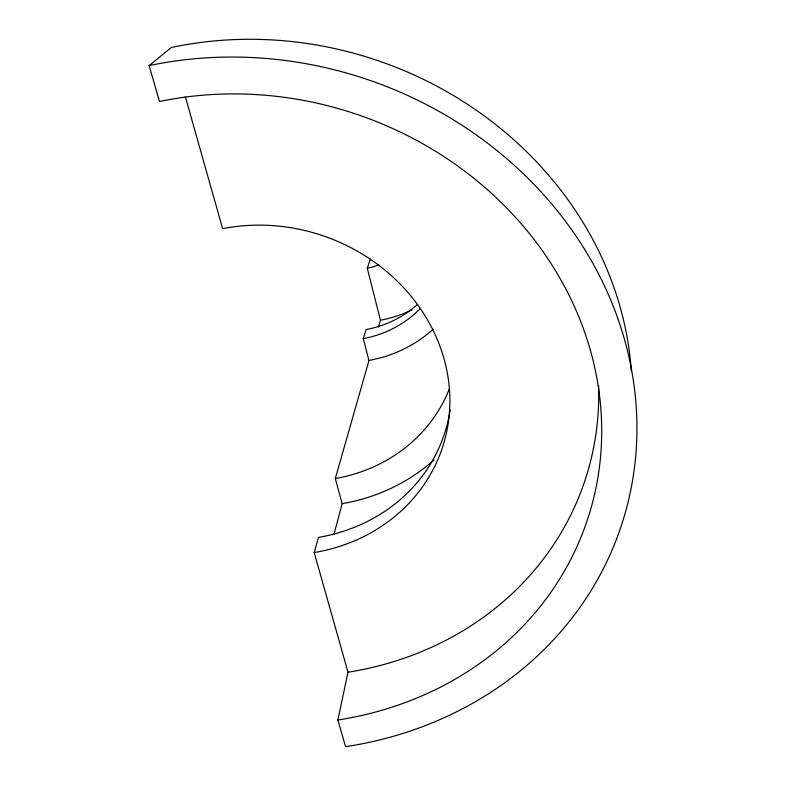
<?xml version="1.0" encoding="UTF-8"?>
<svg xmlns="http://www.w3.org/2000/svg" width="786" height="786" viewBox="0 0 786 786"><rect width="100%" height="100%" fill="white"/><g stroke="black" fill="none" stroke-linecap="round" stroke-linejoin="round"><path stroke-width="1.18" d="M631.315 370.884A362.729 327.438 19.6 0 0 171.417 47.465L149.134 65.621A382.87 342.509 19.3 0 1 623.956 337.587A382.87 342.509 19.3 0 1 345.575 746.7L337.872 720.015L348.011 672.236L314.184 552.568L318.517 537.378A177.4 160.315 19.5 0 0 450.123 409.948M333.932 534.519L342.156 503.688L335.298 478.546L368.958 360.538L363.299 338.609L366.06 329.56A110.109 103.408 22 0 0 417.504 304.388M378.488 327.094L380.453 320.216L367.278 268.183L370.383 259.007M368.958 360.538L381.397 357.64A136.725 128.177 21.8 0 0 433.204 329.177M149.134 65.621L159.479 101.502A347.844 311.01 19.2 0 1 589.942 348.748A347.844 311.01 19.2 0 1 337.872 720.015M185.358 96.757L222.635 228.657A180.927 162.977 19.4 0 1 443.933 358.485A180.927 162.977 19.4 0 1 314.184 552.568M378.872 264.892A69.551 65.719 22.7 0 1 367.278 268.183M412.07 309.831A127.558 120.543 22.7 0 1 380.453 320.216M449.278 389.07A163.783 149.871 20.1 0 1 335.298 478.546M433.862 459.997A193.611 177.204 20.1 0 1 342.156 503.688M598.568 385.7A329.57 297.354 19.6 0 1 348.011 672.236M420.441 308.367A111.848 104.843 21.8 0 1 363.299 338.609"/></g></svg>
